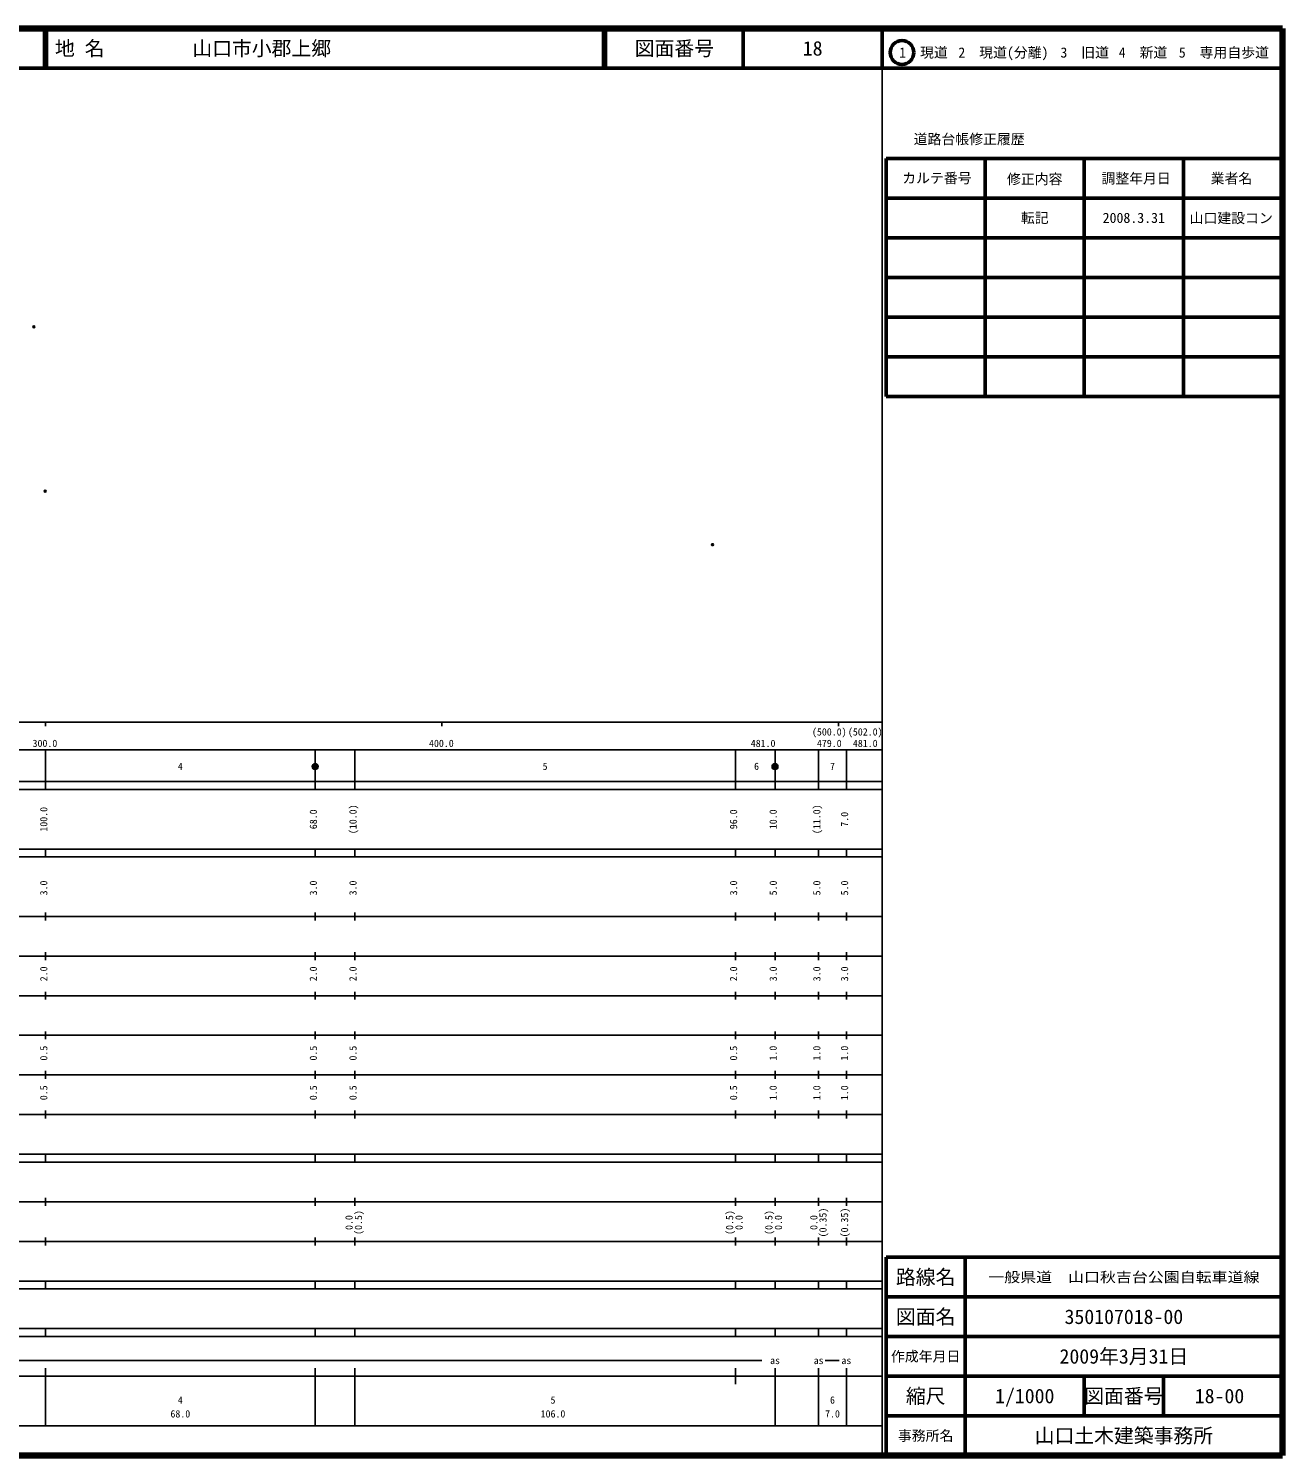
# Model space of a CAD drawing. Units: millimetres on the paper. Extents: x 40 to 680, y 20 to 380.
# Drawn here: x 363.7 to 680, y 20 to 380 of the extents above; entities that cross this region are included whole.
import ezdxf
from ezdxf.enums import TextEntityAlignment as Align

# ---------------------------------------------------------------- set-up
doc = ezdxf.new("R2010")
doc.units = ezdxf.units.MM
doc.header["$PDMODE"] = 32
doc.header["$PDSIZE"] = 0.5
doc.layers.add('M-OTRS', color=6, linetype='Continuous')
doc.layers.add('M-TTL-TXT', color=7, linetype='Continuous')
for name, color, linetype, lineweight in [('M-TTL', 2, 'Continuous', 140), ('M-TTL-BAND', 7, 'Continuous', 25), ('M-TTL-FRAM', 2, 'Continuous', 50), ('M-TTL-LINE', 7, 'Continuous', 50)]:
    doc.layers.add(name, color=color, linetype=linetype, lineweight=lineweight)
doc.styles.add('ＭＳ ゴシック', font='')
doc.styles.get('ＭＳ ゴシック').set_extended_font_data('MS Gothic')

msp = doc.modelspace()

# ---------------------------------------------------------------- linework, layer by layer
at = {"layer": 'M-OTRS'}
for p in [(365.053, 304.766), (367.909, 263.264), (536.248, 249.787)]:
    msp.add_point(p, dxfattribs=at)
at = {"layer": 'M-TTL'}
for p, q in [((680, 380), (40, 380)), ((680, 20), (680, 380)), ((40, 20), (680, 20))]:
    msp.add_line(p, q, dxfattribs=at)
at = {"layer": 'M-TTL-BAND'}
for p, q in [((579, 20), (579, 370)), ((40, 205), (579, 205)), ((368, 205), (368, 204)), ((468, 205), (468, 204)), ((568, 205), (568, 204)), ((68, 198), (579, 198)), ((368, 188), (368, 198)), ((436, 188), (436, 198)), ((446, 188), (446, 198)), ((542, 188), (542, 198)), ((542, 188), (542, 198)), ((552, 188), (552, 198)), ((563, 188), (563, 198)), ((570, 188), (570, 198)), ((40, 190), (579, 190)), ((40, 188), (579, 188)), ((40, 173), (579, 173)), ((368, 171), (368, 173)), ((436, 171), (436, 173)), ((446, 171), (446, 173)), ((542, 171), (542, 173)), ((552, 171), (552, 173)), ((563, 171), (563, 173)), ((570, 171), (570, 173)), ((40, 171), (579, 171)), ((40, 156), (579, 156)), ((368, 155), (368, 157)), ((436, 155), (436, 157)), ((446, 155), (446, 157)), ((542, 155), (542, 157)), ((552, 155), (552, 157)), ((563, 155), (563, 157)), ((570, 155), (570, 157)), ((46, 146), (579, 146)), ((368, 145), (368, 147)), ((436, 145), (436, 147)), ((446, 145), (446, 147)), ((542, 145), (542, 147)), ((552, 145), (552, 147)), ((563, 145), (563, 147)), ((570, 145), (570, 147)), ((368, 135), (368, 137)), ((436, 135), (436, 137)), ((446, 135), (446, 137)), ((542, 135), (542, 137)), ((552, 135), (552, 137)), ((563, 135), (563, 137)), ((570, 135), (570, 137)), ((52, 136), (579, 136)), ((46, 126), (579, 126)), ((368, 125), (368, 127)), ((436, 125), (436, 127)), ((446, 125), (446, 127)), ((542, 125), (542, 127)), ((552, 125), (552, 127)), ((563, 125), (563, 127)), ((570, 125), (570, 127)), ((52, 116), (579, 116)), ((368, 115), (368, 117)), ((436, 115), (436, 117)), ((446, 115), (446, 117)), ((542, 115), (542, 117)), ((552, 115), (552, 117)), ((563, 115), (563, 117)), ((570, 115), (570, 117)), ((46, 106), (579, 106)), ((368, 105), (368, 107)), ((436, 105), (436, 107)), ((446, 105), (446, 107)), ((542, 105), (542, 107)), ((552, 105), (552, 107)), ((563, 105), (563, 107)), ((570, 105), (570, 107)), ((40, 96), (579, 96)), ((40, 94), (579, 94)), ((368, 94), (368, 96)), ((436, 94), (436, 96)), ((446, 94), (446, 96)), ((542, 94), (542, 96)), ((552, 94), (552, 96)), ((563, 94), (563, 96)), ((570, 94), (570, 96)), ((49, 84), (579, 84)), ((368, 83), (368, 85)), ((436, 83), (436, 85)), ((446, 83), (446, 85)), ((542, 83), (542, 85)), ((552, 83), (552, 85)), ((563, 83), (563, 85)), ((570, 83), (570, 85)), ((40, 74), (579, 74)), ((368, 73), (368, 75)), ((436, 73), (436, 75)), ((446, 73), (446, 75)), ((542, 73), (542, 75)), ((552, 73), (552, 75)), ((563, 73), (563, 75)), ((570, 73), (570, 75)), ((40, 64), (579, 64)), ((40, 62), (579, 62)), ((368, 62), (368, 64)), ((436, 62), (436, 64)), ((446, 62), (446, 64)), ((542, 62), (542, 64)), ((552, 62), (552, 64)), ((563, 62), (563, 64)), ((570, 62), (570, 64)), ((40, 52), (579, 52)), ((368, 50), (368, 52)), ((436, 50), (436, 52)), ((446, 50), (446, 52)), ((542, 50), (542, 52)), ((552, 50), (552, 52)), ((563, 50), (563, 52)), ((570, 50), (570, 52)), ((40, 50), (579, 50)), ((71, 44), (548.687, 44)), ((568.189, 44), (564.689, 44)), ((40, 40), (579, 40)), ((368, 27.5), (368, 42)), ((436, 27.5), (436, 42)), ((446, 27.5), (446, 42)), ((542, 38), (542, 42)), ((552, 27.5), (552, 42)), ((563, 27.5), (563, 42)), ((570, 27.5), (570, 42)), ((68, 27.5), (579, 27.5))]:
    msp.add_line(p, q, dxfattribs=at)
for centre, radius in [((436, 193.801), 0.75), ((436, 193.801), 0.6), ((552, 193.801), 0.75), ((552, 193.801), 0.6), ((436, 193.801), 0.45), ((436, 193.801), 0.3), ((436, 193.801), 0.15), ((436, 193.801), 0.02), ((552, 193.801), 0.45), ((552, 193.801), 0.3), ((552, 193.801), 0.15), ((552, 193.801), 0.02)]:
    msp.add_circle(centre, radius, dxfattribs=at)
for p in [(436, 193.801), (552, 193.801)]:
    msp.add_point(p, dxfattribs=at)
at = {"layer": 'M-TTL-FRAM'}
for p, q in [((580, 347.197), (580, 287.197)), ((580, 347.197), (680, 347.197)), ((580, 287.197), (680, 287.197)), ((680, 70), (580, 70)), ((580, 70), (580, 20))]:
    msp.add_line(p, q, dxfattribs=at)
at = {"layer": 'M-TTL-LINE'}
for p, q in [((367.75, 380), (367.75, 370)), ((368.25, 380), (368.25, 370)), ((508.747, 380), (508.747, 370)), ((509.247, 380), (509.247, 370)), ((543.997, 380), (543.997, 370)), ((579, 380), (579, 370)), ((40, 370), (680, 370)), ((605, 347.197), (605, 287.197)), ((630, 347.197), (630, 287.197)), ((655, 347.197), (655, 287.197)), ((580, 337.197), (680, 337.197)), ((580, 327.197), (680, 327.197)), ((580, 317.197), (680, 317.197)), ((580, 307.197), (680, 307.197)), ((580, 297.197), (680, 297.197)), ((600, 70), (600, 20)), ((680, 60), (580, 60)), ((680, 50), (580, 50)), ((680, 40), (580, 40)), ((630, 40), (630, 30)), ((650, 40), (650, 30)), ((680, 30), (580, 30))]:
    msp.add_line(p, q, dxfattribs=at)
msp.add_circle((584.031, 373.958), 3, dxfattribs=at)

# ---------------------------------------------------------------- texts
at = {"layer": 'M-TTL-BAND', "style": 'ＭＳ ゴシック'}
for s, p in [('(500.0)', (565.69, 201.085)), ('(502.0)', (574.76, 201.085)), ('300.0', (367.844, 198.195)), ('400.0', (467.844, 198.195)), ('481.0', (549, 198.195)), ('479.0', (565.69, 198.195)), ('481.0', (574.76, 198.195)), ('4', (402, 192.405)), ('5', (494, 192.405)), ('6', (547.345, 192.405)), ('7', (566.5, 192.405)), ('as', (552, 42.5)), ('as', (563, 42.5)), ('as', (570, 42.5)), ('4', (402, 32.523)), ('5', (496, 32.523)), ('6', (566.5, 32.523)), ('68.0', (402, 29.033)), ('106.0', (496, 29.033)), ('7.0', (566.5, 29.033))]:
    msp.add_text(s, height=1.833, dxfattribs=at).set_placement(p, align=Align.BOTTOM_CENTER)
for s, p in [('(10.0)', (447, 180.5)), ('(11.0)', (564, 180.5)), ('100.0', (369, 180.5)), ('68.0', (437, 180.5)), ('96.0', (543, 180.5)), ('10.0', (553, 180.5)), ('7.0', (571, 180.5)), ('3.0', (369, 163.174)), ('3.0', (437, 163.174)), ('3.0', (447, 163.174)), ('3.0', (543, 163.174)), ('5.0', (553, 163.174)), ('5.0', (564, 163.174)), ('5.0', (571, 163.174)), ('2.0', (369, 141.5)), ('2.0', (437, 141.5)), ('2.0', (447, 141.5)), ('2.0', (543, 141.5)), ('3.0', (553, 141.5)), ('3.0', (564, 141.5)), ('3.0', (571, 141.5)), ('0.5', (369, 121.5)), ('0.5', (437, 121.5)), ('0.5', (447, 121.5)), ('0.5', (543, 121.5)), ('1.0', (553, 121.5)), ('1.0', (564, 121.5)), ('1.0', (571, 121.5)), ('0.5', (369, 111.5)), ('0.5', (437, 111.5)), ('0.5', (447, 111.5)), ('0.5', (543, 111.5)), ('1.0', (553, 111.5)), ('1.0', (564, 111.5)), ('1.0', (571, 111.5)), ('0.0', (446, 78.764)), ('(0.5)', (448.37, 78.764)), ('(0.5)', (542, 78.764)), ('0.0', (544.37, 78.764)), ('(0.5)', (551.913, 78.764)), ('0.0', (554.304, 78.764)), ('0.0', (563.248, 78.764)), ('(0.35)', (565.548, 78.764)), ('(0.35)', (571, 78.764))]:
    msp.add_text(s, height=1.833, rotation=90, dxfattribs=at).set_placement(p, align=Align.BOTTOM_CENTER)
at = {"layer": 'M-TTL-TXT', "style": 'ＭＳ ゴシック'}
for s, p in [('地 名', (370.38, 375)), ('山口市小郡上郷', (405.024, 375))]:
    msp.add_text(s, height=3.666, dxfattribs=at).set_placement(p, align=Align.MIDDLE_LEFT)
for s, height, p in [('図面番号', 3.666, (526.622, 375)), ('18', 3.666, (561.497, 375)), ('1\u3000現道', 2.566, (589.448, 373.958)), ('2\u3000現道(分離)', 2.566, (609.619, 373.958)), ('3\u3000旧道', 2.566, (630.121, 373.958)), ('4\u3000新道', 2.566, (644.824, 373.958)), ('5\u3000専用自歩道', 2.566, (665.228, 373.958)), ('道路台帳修正履歴', 2.566, (600.968, 352.113)), ('カルテ番号', 2.566, (592.839, 342.277)), ('修正内容', 2.566, (617.509, 342.023)), ('調整年月日', 2.566, (643.089, 342.197)), ('業者名', 2.566, (667.134, 342.197)), ('転記', 2.566, (617.5, 332.245)), ('2008.3.31', 2.566, (642.5, 332.245)), ('山口建設コン', 2.566, (667.077, 332.189)), ('路線名', 3.666, (590, 65)), ('路線名', 3.666, (590, 65)), ('図面名', 3.666, (590, 55)), ('図面名', 3.666, (590, 55)), ('350107018-00', 3.666, (640, 55)), ('2009年3月31日', 3.666, (640, 45)), ('作成年月日', 2.566, (590, 45)), ('作成年月日', 2.566, (590, 45)), ('縮尺', 3.666, (590, 35)), ('縮尺', 3.666, (590, 35)), ('1/1000', 3.666, (615, 35)), ('図面番号', 3.666, (640, 35)), ('図面番号', 3.666, (640, 35)), ('18-00', 3.666, (664.125, 35)), ('事務所名', 2.566, (590, 25)), ('事務所名', 2.566, (590, 25)), ('山口土木建築事務所', 3.666, (640, 25))]:
    msp.add_text(s, height=height, dxfattribs=at).set_placement(p, align=Align.MIDDLE_CENTER)
at = {"layer": 'M-TTL-TXT', "style": 'ＭＳ ゴシック', "width": 1.15}
msp.add_text('一般県道\u3000山口秋吉台公園自転車道線', height=2.566, dxfattribs=at).set_placement((640, 65), align=Align.MIDDLE_CENTER)

doc.saveas('drawing.dxf')
